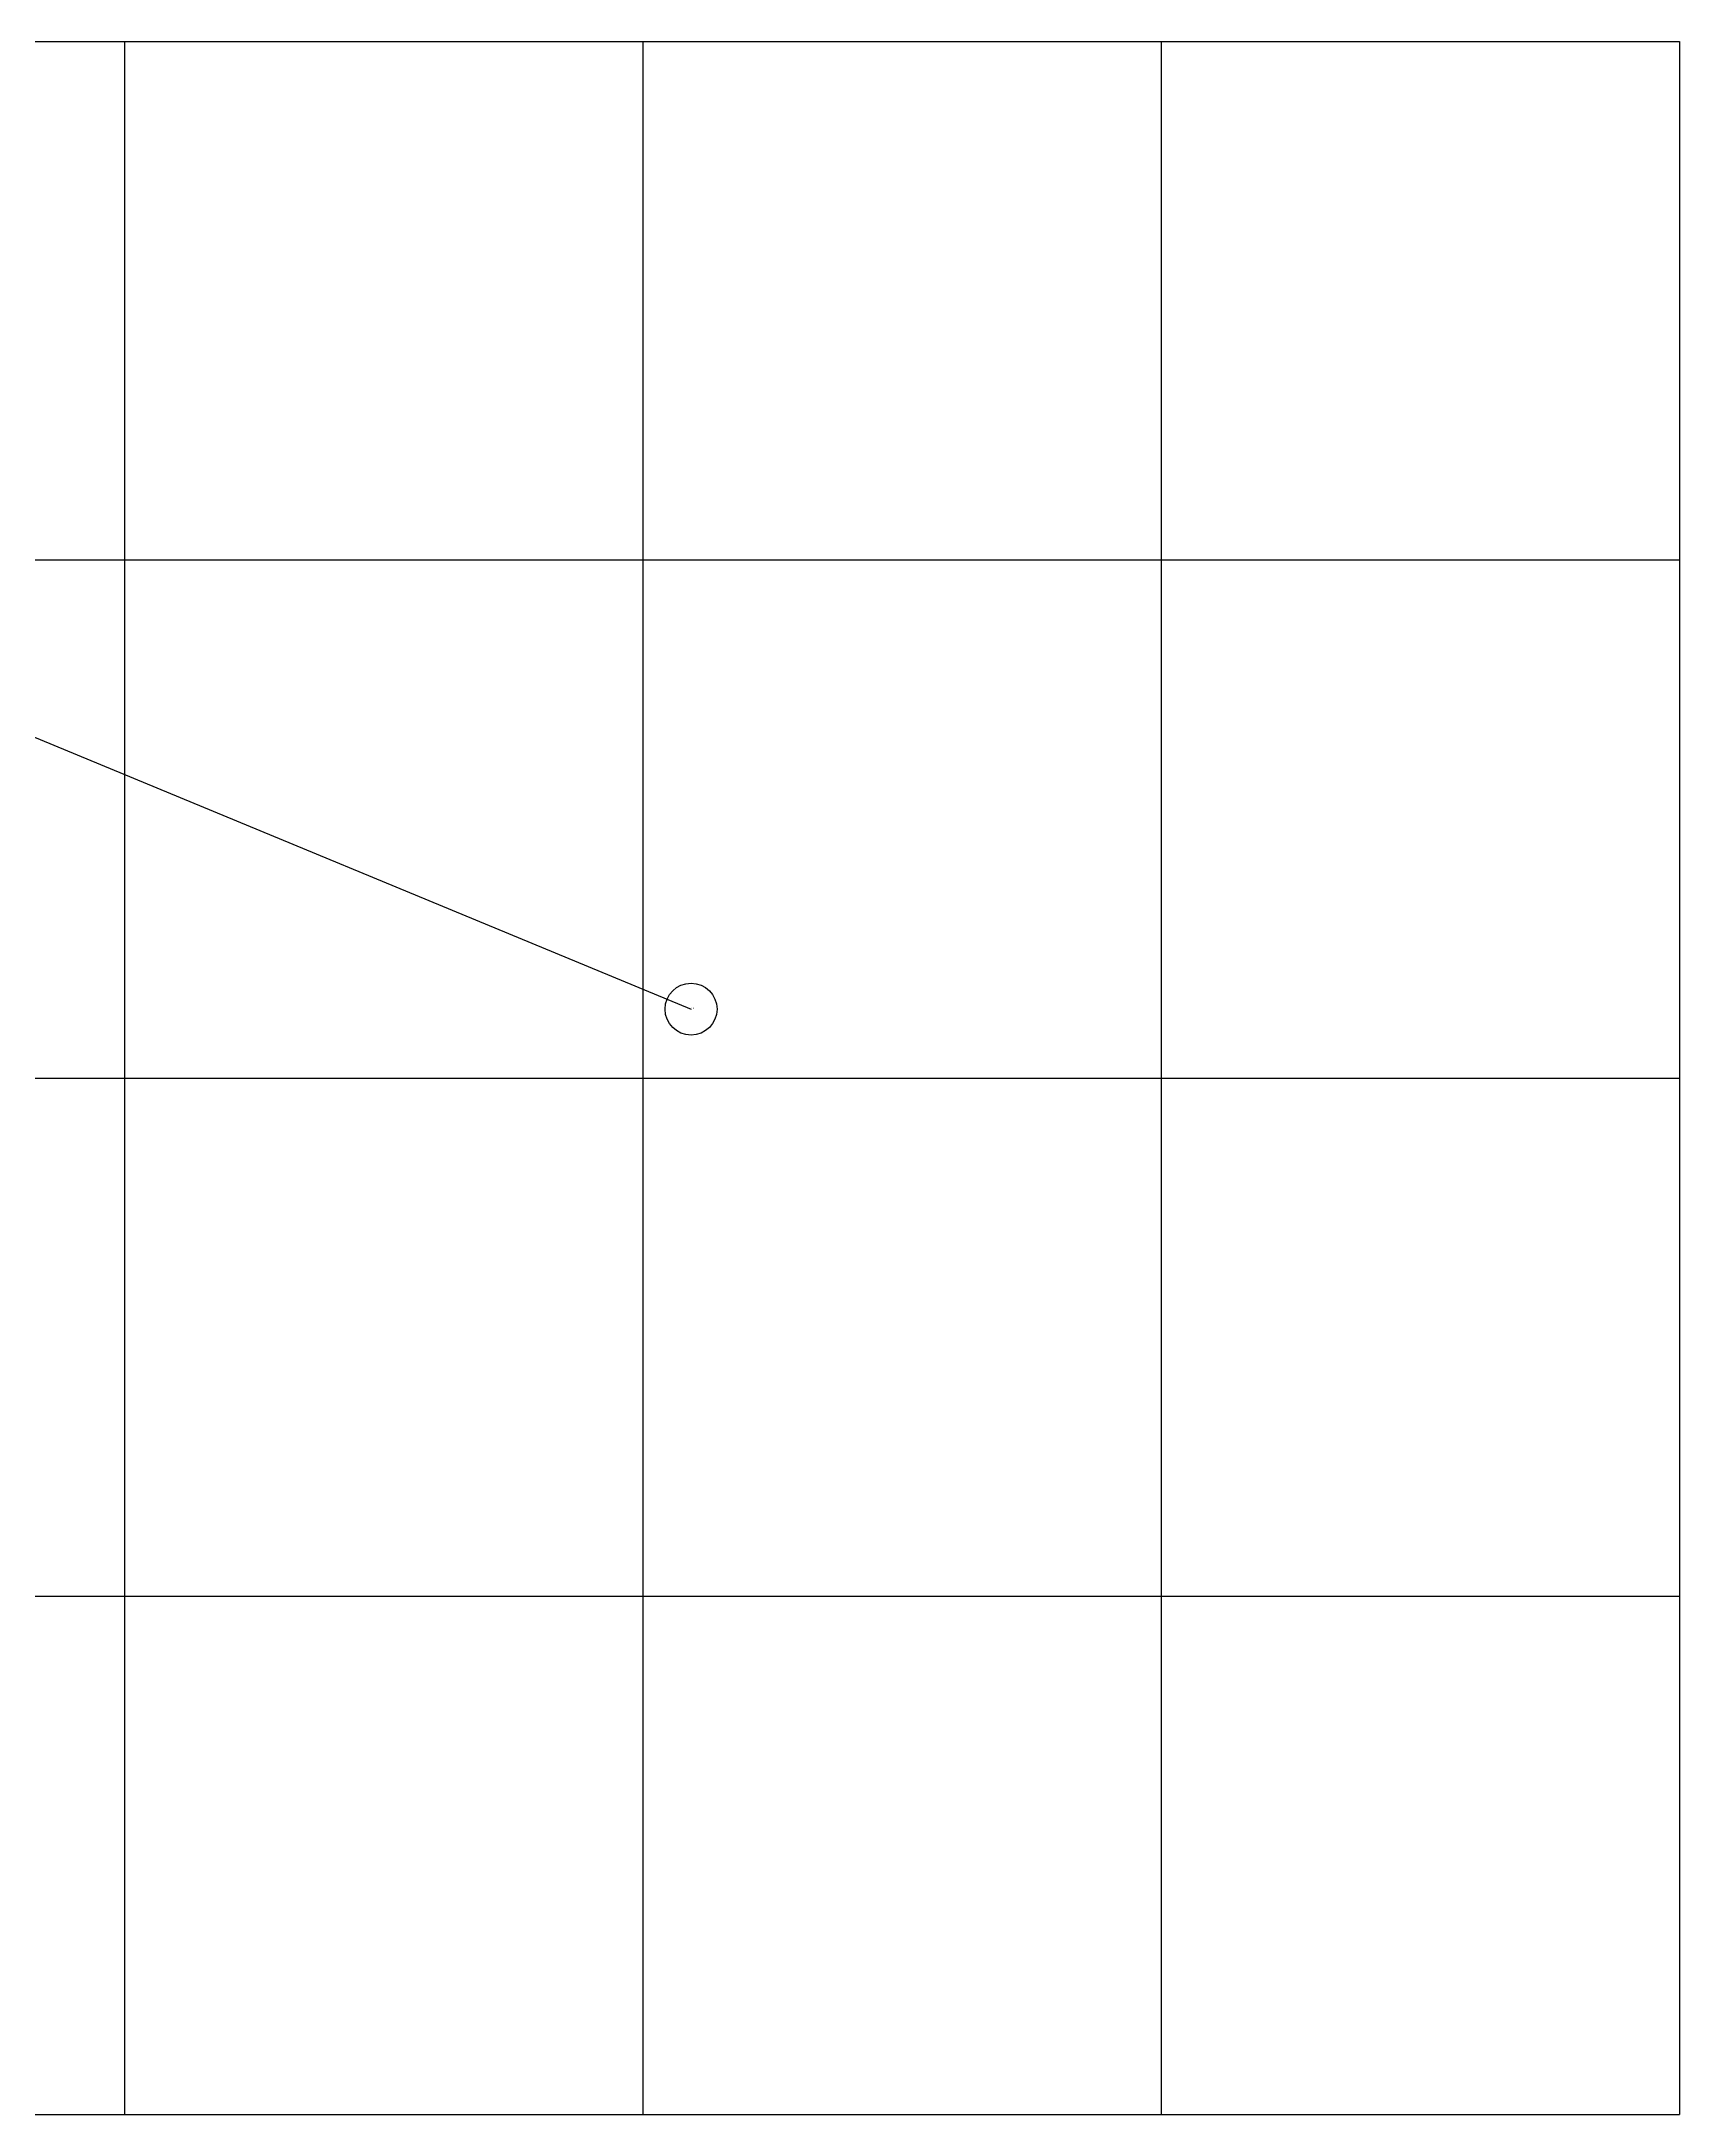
# Model space of a CAD drawing. Header units: millimetres. Extents: x -753 to 2000, y -1420 to 1087.
# Drawn here: x 947 to 2000, y -667 to 667 of the extents above; entities that cross this region are included whole.
import ezdxf

# ---------------------------------------------------------------- set-up
doc = ezdxf.new("R2010")
doc.units = ezdxf.units.MM

msp = doc.modelspace()

# ---------------------------------------------------------------- linework, layer by layer
at = {"layer": 'Grid', "color": 255}
for p, q in [((-666.7, 666.7), (2000, 666.7)), ((1000, 666.7), (1000, -666.7)), ((1333.3, 666.7), (1333.3, -666.7)), ((1666.7, 666.7), (1666.7, -666.7)), ((2000, 666.7), (2000, -666.7)), ((-666.7, 333.3), (2000, 333.3)), ((-666.7, 0), (2000, 0)), ((-666.7, -333.3), (2000, -333.3)), ((-666.7, -666.7), (2000, -666.7))]:
    msp.add_line(p, q, dxfattribs=at)
at = {"layer": 'Shots', "color": 1}
msp.add_line((902.3, 235.7), (1364.3, 44.3), dxfattribs=at)
msp.add_circle((1364.3, 44.3), 16.7, dxfattribs=at)

# ---------------------------------------------------------------- texts
at = {"layer": 'Label'}
msp.add_text('1.0', height=1, dxfattribs=at).set_placement((1364.3, 44.3))

doc.saveas('drawing.dxf')
